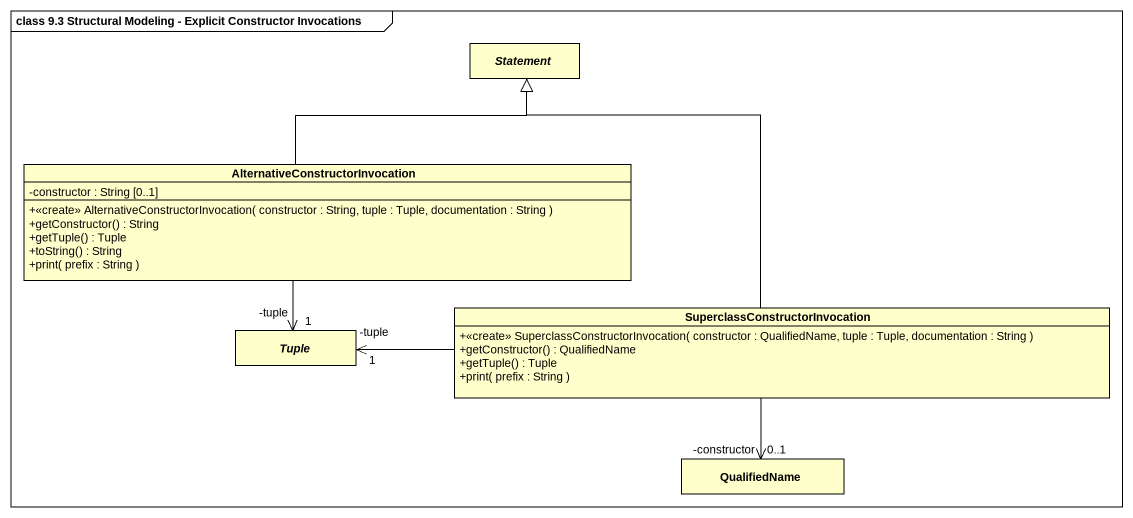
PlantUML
@startuml
mainframe class 9.3 Structural Modeling - Explicit Constructor Invocations
hide circle
hide empty members
skinparam classAttributeIconSize 0
abstract class Statement
class "AlternativeConstructorInvocation" as AlternativeConstructorInvoca {
  -constructor : String [0..1]
  +<<create>> AlternativeConstructorInvocation( constructor : String, tuple : Tuple, documentation : String )
  +getConstructor() : String
  +getTuple() : Tuple
  +toString() : String
  +print( prefix : String )
}
abstract class Tuple
class "SuperclassConstructorInvocation" as SuperclassConstructorInvocat {
  +<<create>> SuperclassConstructorInvocation( constructor : QualifiedName, tuple : Tuple, documentation : String )
  +getConstructor() : QualifiedName
  +getTuple() : Tuple
  +print( prefix : String )
}
class QualifiedName
AlternativeConstructorInvoca -up-|> Statement
AlternativeConstructorInvoca --> "-tuple\n1" Tuple
SuperclassConstructorInvocat -up-|> Statement
SuperclassConstructorInvocat -left-> "-tuple\n1" Tuple
SuperclassConstructorInvocat --> "-constructor\n0..1" QualifiedName
@enduml
